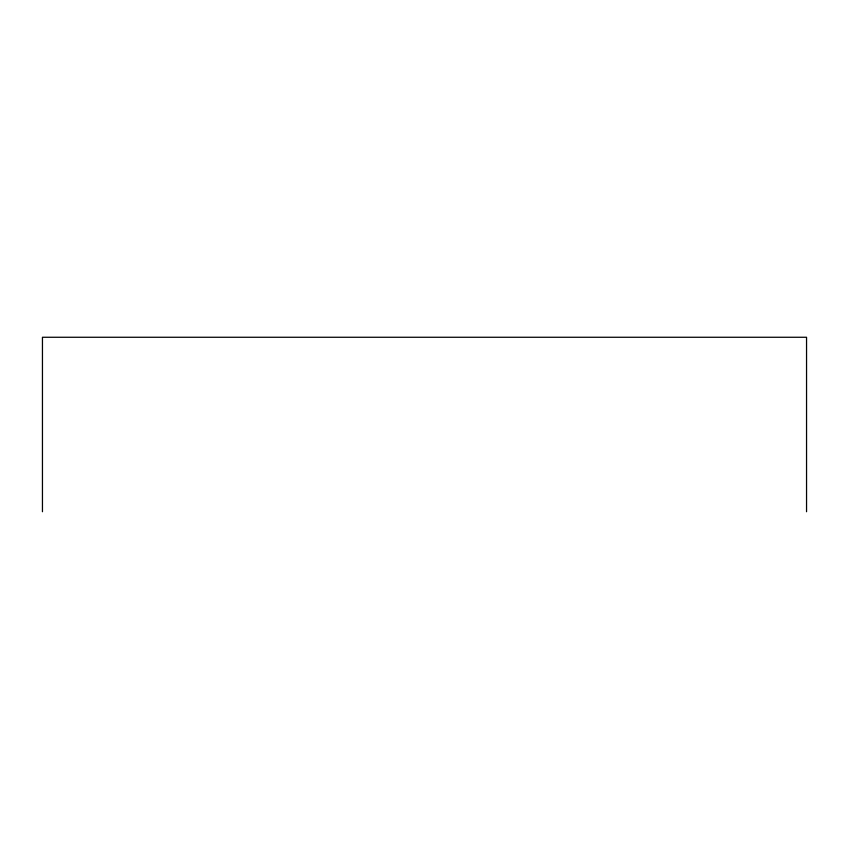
<?xml version="1.0" encoding="UTF-8"?>
<svg xmlns="http://www.w3.org/2000/svg" width="849" height="849" viewBox="0 0 849 849"><rect width="100%" height="100%" fill="white"/><g stroke="black" fill="none" stroke-linecap="round" stroke-linejoin="round"><path stroke-width="1.27" d="M806.55 511.735L806.55 337.265L42.45 337.265L42.45 511.735"/></g></svg>
